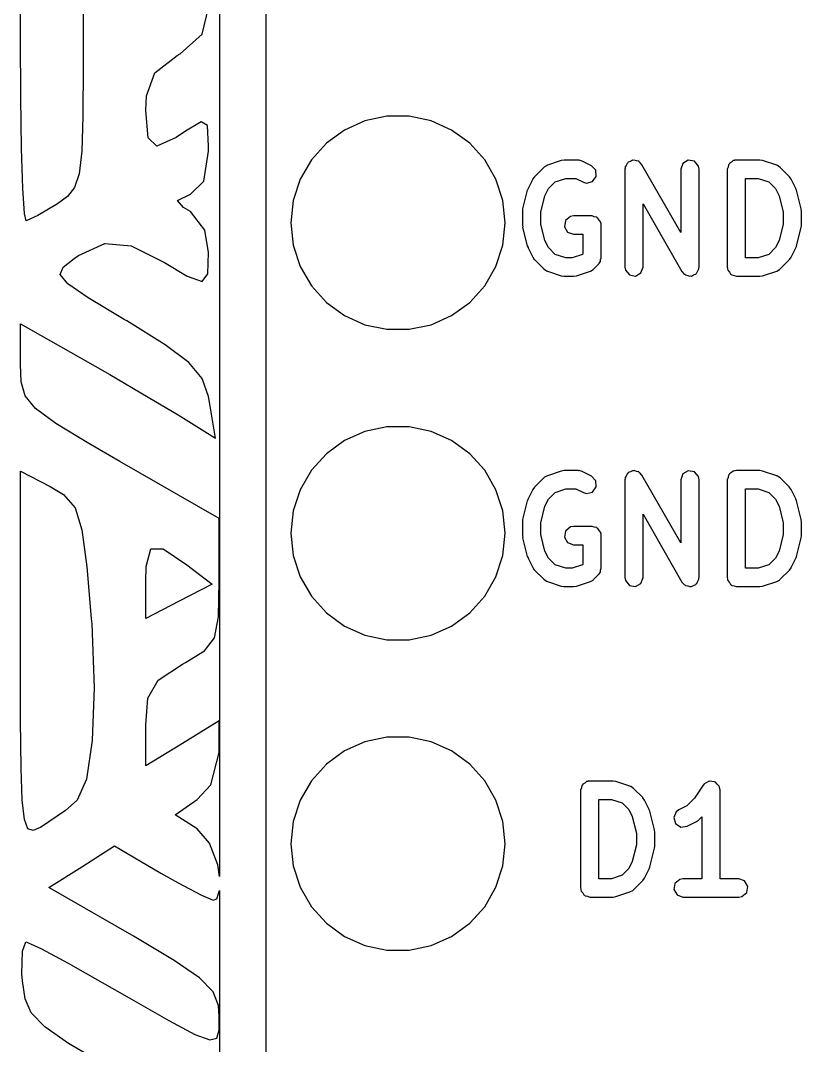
# Model space of a CAD drawing. Header units: millimetres. Extents: x 38 to 487, y 14 to 137.
# Drawn here: x 55.74 to 62.13, y 107.39 to 115.78 of the extents above; entities that cross this region are included whole.
import ezdxf

# ---------------------------------------------------------------- set-up
doc = ezdxf.new("R2010")
doc.units = ezdxf.units.MM
doc.layers.add('BLACK', color=20, linetype='Continuous')

msp = doc.modelspace()

# ---------------------------------------------------------------- linework, layer by layer
at = {"layer": 'BLACK', "linetype": 'Continuous'}
for p, q in [((57.3723, 123.0141), (57.3723, 108.7766)), ((57.7533, 90.1844), (57.7533, 117.7436)), ((55.7443, 115.6338), (55.7443, 117.1264)), ((56.2563, 116.8351), (56.2573, 115.6262)), ((57.2313, 115.6677), (57.2833, 115.8821)), ((57.0513, 115.5062), (57.2313, 115.6677)), ((55.7463, 115.15), (55.7443, 115.6338)), ((56.2573, 115.6262), (56.2573, 115.4127)), ((56.8443, 115.351), (57.0263, 115.4921)), ((57.0263, 115.4921), (57.0513, 115.5062)), ((56.2573, 115.4127), (56.2543, 114.9972)), ((56.7763, 115.1642), (56.8443, 115.351)), ((55.7533, 114.7316), (55.7463, 115.15)), ((56.7703, 115.0431), (56.7763, 115.1642)), ((56.2543, 114.9972), (56.2453, 114.7115)), ((56.7883, 114.8207), (56.7703, 115.0431)), ((58.7413, 114.9956), (58.5623, 114.9575)), ((58.9243, 114.9956), (58.7413, 114.9956)), ((59.1033, 114.9575), (58.9243, 114.9956)), ((57.2213, 114.9513), (57.0933, 114.8729)), ((57.2733, 114.9204), (57.2213, 114.9513)), ((57.2833, 114.7515), (57.2733, 114.9204)), ((58.5623, 114.9575), (58.3943, 114.883)), ((59.2713, 114.883), (59.1033, 114.9575)), ((56.8603, 114.7519), (56.7883, 114.8207)), ((57.0173, 114.8214), (56.8603, 114.7519)), ((57.0933, 114.8729), (57.0173, 114.8214)), ((58.3943, 114.883), (58.2463, 114.7753)), ((59.4193, 114.7753), (59.2713, 114.883)), ((55.7643, 114.406), (55.7533, 114.7316)), ((57.2833, 114.711), (57.2833, 114.7515)), ((58.2463, 114.7753), (58.1243, 114.6392)), ((59.5423, 114.6392), (59.4193, 114.7753)), ((56.2453, 114.7115), (56.2243, 114.5261)), ((57.2433, 114.4642), (57.2833, 114.711)), ((58.1243, 114.6392), (58.0323, 114.4805)), ((59.6333, 114.4805), (59.5423, 114.6392)), ((60.0243, 114.5772), (59.9483, 114.501)), ((60.0283, 114.579), (60.0243, 114.5772)), ((60.0313, 114.5829), (60.0283, 114.579)), ((60.0543, 114.5953), (60.0313, 114.5829)), ((60.1683, 114.6334), (60.0543, 114.5953)), ((60.1703, 114.6333), (60.1683, 114.6334)), ((60.1923, 114.6372), (60.1703, 114.6333)), ((60.3063, 114.6372), (60.1923, 114.6372)), ((60.3103, 114.6357), (60.3063, 114.6372)), ((60.3143, 114.6367), (60.3103, 114.6357)), ((60.3393, 114.6293), (60.3143, 114.6367)), ((60.4163, 114.5912), (60.3393, 114.6293)), ((60.4513, 114.5539), (60.4163, 114.5912)), ((60.6903, 114.5687), (60.6883, 114.5622)), ((60.6883, 114.5622), (60.6883, 113.7622)), ((60.6993, 114.5923), (60.6893, 114.5756)), ((60.6893, 114.5756), (60.6903, 114.5687)), ((60.7063, 114.6104), (60.6993, 114.5923)), ((60.7123, 114.6139), (60.7063, 114.6104)), ((60.7153, 114.6199), (60.7123, 114.6139)), ((60.7333, 114.6264), (60.7153, 114.6199)), ((60.7503, 114.6361), (60.7333, 114.6264)), ((60.7573, 114.6349), (60.7503, 114.6361)), ((60.7633, 114.6372), (60.7573, 114.6349)), ((60.7823, 114.6305), (60.7633, 114.6372)), ((60.8013, 114.6272), (60.7823, 114.6305)), ((60.8053, 114.6219), (60.8013, 114.6272)), ((60.8113, 114.6195), (60.8053, 114.6219)), ((60.8283, 114.5994), (60.8113, 114.6195)), ((61.1453, 114.0446), (60.8283, 114.5994)), ((61.1633, 114.6104), (61.1453, 114.5622)), ((61.1453, 114.5622), (61.1453, 114.0446)), ((61.2073, 114.6361), (61.1633, 114.6104)), ((61.2583, 114.6272), (61.2073, 114.6361)), ((61.2913, 114.5879), (61.2583, 114.6272)), ((61.2953, 114.5622), (61.2913, 114.5879)), ((61.2953, 113.7622), (61.2953, 114.5622)), ((61.5333, 114.5805), (61.5263, 114.5622)), ((61.5263, 114.5622), (61.5263, 113.7622)), ((61.5363, 114.5997), (61.5333, 114.5805)), ((61.5413, 114.6041), (61.5363, 114.5997)), ((61.5443, 114.6104), (61.5413, 114.6041)), ((61.5613, 114.6202), (61.5443, 114.6104)), ((61.5753, 114.6327), (61.5613, 114.6202)), ((61.5853, 114.6344), (61.5753, 114.6327)), ((61.5883, 114.6361), (61.5853, 114.6344)), ((61.5913, 114.6355), (61.5883, 114.6361)), ((61.6013, 114.6372), (61.5913, 114.6355)), ((61.7923, 114.6372), (61.6013, 114.6372)), ((61.7933, 114.6367), (61.7923, 114.6372)), ((61.8153, 114.6334), (61.7933, 114.6367)), ((61.9303, 114.5953), (61.8153, 114.6334)), ((61.9333, 114.5925), (61.9303, 114.5953)), ((61.9383, 114.5921), (61.9333, 114.5925)), ((61.9593, 114.5772), (61.9383, 114.5921)), ((62.0353, 114.501), (61.9593, 114.5772)), ((56.2243, 114.5261), (56.1873, 114.4119)), ((58.0323, 114.4805), (57.9753, 114.3063)), ((59.6903, 114.3063), (59.6333, 114.4805)), ((59.9343, 114.4815), (59.8963, 114.4053)), ((59.9353, 114.4826), (59.9343, 114.4815)), ((59.9483, 114.501), (59.9353, 114.4826)), ((60.1183, 114.4586), (60.2043, 114.4872)), ((60.2043, 114.4872), (60.2883, 114.4872)), ((60.2883, 114.4872), (60.3493, 114.457)), ((60.4233, 114.4615), (60.4543, 114.5027)), ((60.4543, 114.5027), (60.4513, 114.5539)), ((61.6763, 113.8372), (61.6763, 114.4872)), ((61.6763, 114.4872), (61.7793, 114.4872)), ((61.7793, 114.4872), (61.8653, 114.4586)), ((62.0363, 114.4995), (62.0353, 114.501)), ((62.0493, 114.4815), (62.0363, 114.4995)), ((62.0873, 114.4053), (62.0493, 114.4815)), ((55.7773, 114.2007), (55.7643, 114.406)), ((56.1873, 114.4119), (56.1293, 114.3394)), ((57.1343, 114.3583), (57.2433, 114.4642)), ((59.8903, 114.3899), (59.8523, 114.2376)), ((59.8923, 114.3929), (59.8903, 114.3899)), ((59.8963, 114.4053), (59.8923, 114.3929)), ((60.0343, 114.3456), (60.0633, 114.4035)), ((60.0633, 114.4035), (60.1183, 114.4586)), ((60.3493, 114.457), (60.3743, 114.4496)), ((60.3743, 114.4496), (60.4233, 114.4615)), ((61.8653, 114.4586), (61.9203, 114.4035)), ((61.9203, 114.4035), (61.9493, 114.3456)), ((62.0883, 114.4018), (62.0873, 114.4053)), ((62.0933, 114.3899), (62.0883, 114.4018)), ((62.1313, 114.2376), (62.0933, 114.3899)), ((56.1293, 114.3394), (56.0463, 114.2792)), ((57.0293, 114.3054), (57.1343, 114.3583)), ((57.0773, 114.2493), (57.0293, 114.3054)), ((57.9753, 114.3063), (57.9563, 114.1241)), ((59.7093, 114.1241), (59.6903, 114.3063)), ((60.0003, 114.2101), (60.0343, 114.3456)), ((61.9493, 114.3456), (61.9833, 114.2101)), ((56.0463, 114.2792), (55.8873, 114.1832)), ((57.1343, 114.2166), (57.0773, 114.2493)), ((59.8513, 114.2226), (59.8503, 114.2194)), ((59.8503, 114.2194), (59.8503, 114.1051)), ((59.8523, 114.2376), (59.8513, 114.2226)), ((60.8383, 113.7622), (60.8383, 114.2798)), ((60.8383, 114.2798), (61.1553, 113.725)), ((62.1313, 114.2341), (62.1313, 114.2376)), ((62.1333, 114.2194), (62.1313, 114.2341)), ((62.1333, 114.1051), (62.1333, 114.2194)), ((55.7903, 114.1411), (55.7773, 114.2007)), ((55.8873, 114.1832), (55.7903, 114.1411)), ((57.2523, 114.0629), (57.1343, 114.2166)), ((60.0003, 114.1143), (60.0003, 114.2101)), ((60.2033, 114.1426), (60.1943, 114.0921)), ((60.2423, 114.1756), (60.2033, 114.1426)), ((60.2683, 114.1801), (60.2423, 114.1756)), ((60.4203, 114.1801), (60.2683, 114.1801)), ((60.4383, 114.1734), (60.4203, 114.1801)), ((60.4583, 114.17), (60.4383, 114.1734)), ((60.4623, 114.1648), (60.4583, 114.17)), ((60.4683, 114.1625), (60.4623, 114.1648)), ((60.4783, 114.1457), (60.4683, 114.1625)), ((60.4913, 114.1307), (60.4783, 114.1457)), ((61.9833, 114.2101), (61.9833, 114.1143)), ((57.2833, 113.8803), (57.2523, 114.0629)), ((57.9563, 114.1241), (57.9753, 113.9419)), ((59.6903, 113.9419), (59.7093, 114.1241)), ((59.8503, 114.1051), (59.8533, 114.0903)), ((59.8533, 114.0903), (59.8523, 114.0869)), ((59.8523, 114.0869), (59.8903, 113.9345)), ((60.0343, 113.9789), (60.0003, 114.1143)), ((60.1943, 114.0921), (60.2203, 114.0476)), ((60.4923, 114.121), (60.4913, 114.1307)), ((60.4943, 114.1181), (60.4923, 114.121)), ((60.4933, 114.1148), (60.4943, 114.1181)), ((60.4953, 114.1051), (60.4933, 114.1148)), ((60.4953, 113.8384), (60.4953, 114.1051)), ((61.9833, 114.1143), (61.9493, 113.9789)), ((62.0933, 113.9345), (62.1313, 114.0869)), ((62.1313, 114.0869), (62.1323, 114.1018)), ((62.1323, 114.1018), (62.1333, 114.1051)), ((60.0633, 113.9209), (60.0343, 113.9789)), ((60.2203, 114.0476), (60.2683, 114.0301)), ((60.2683, 114.0301), (60.3453, 114.0301)), ((60.3453, 114.0301), (60.3453, 113.8695)), ((61.9493, 113.9789), (61.9203, 113.9209)), ((56.2183, 113.8557), (56.4343, 113.9539)), ((56.4343, 113.9539), (56.6483, 113.9358)), ((56.6483, 113.9358), (56.9223, 113.7987)), ((57.9753, 113.9419), (58.0323, 113.7677)), ((59.6333, 113.7677), (59.6903, 113.9419)), ((59.8903, 113.9345), (59.8963, 113.9227)), ((59.8963, 113.9227), (59.8963, 113.9192)), ((59.8963, 113.9192), (59.9343, 113.843)), ((60.1183, 113.8659), (60.0633, 113.9209)), ((61.9203, 113.9209), (61.8653, 113.8659)), ((62.0493, 113.843), (62.0873, 113.9192)), ((62.0873, 113.9192), (62.0913, 113.9316)), ((62.0913, 113.9316), (62.0933, 113.9345)), ((56.0923, 113.7616), (56.1833, 113.8315)), ((56.1833, 113.8315), (56.2183, 113.8557)), ((57.2773, 113.7054), (57.2833, 113.8803)), ((59.9343, 113.843), (59.9473, 113.825)), ((59.9473, 113.825), (59.9483, 113.8235)), ((59.9483, 113.8235), (60.0243, 113.7473)), ((60.2043, 113.8372), (60.1183, 113.8659)), ((60.2563, 113.8372), (60.2043, 113.8372)), ((60.3423, 113.8659), (60.2563, 113.8372)), ((60.3453, 113.8695), (60.3423, 113.8659)), ((60.4793, 113.7933), (60.4883, 113.8067)), ((60.4883, 113.8067), (60.4903, 113.823)), ((60.4903, 113.823), (60.4953, 113.8384)), ((61.7793, 113.8372), (61.6763, 113.8372)), ((61.8653, 113.8659), (61.7793, 113.8372)), ((61.9593, 113.7473), (62.0353, 113.8235)), ((62.0353, 113.8235), (62.0483, 113.8418)), ((62.0483, 113.8418), (62.0493, 113.843)), ((56.0683, 113.7005), (56.0923, 113.7616)), ((56.9223, 113.7987), (57.1083, 113.6885)), ((58.0323, 113.7677), (58.1243, 113.609)), ((59.5423, 113.609), (59.6333, 113.7677)), ((60.0243, 113.7473), (60.0463, 113.7323)), ((60.0463, 113.7323), (60.0503, 113.7319)), ((60.0503, 113.7319), (60.0543, 113.7292)), ((60.0543, 113.7292), (60.1683, 113.6911)), ((60.2923, 113.6911), (60.4063, 113.7292)), ((60.4063, 113.7292), (60.4293, 113.7416)), ((60.4293, 113.7416), (60.4313, 113.7454)), ((60.4313, 113.7454), (60.4353, 113.7473)), ((60.4353, 113.7473), (60.4733, 113.7854)), ((60.4733, 113.7854), (60.4763, 113.7892)), ((60.4763, 113.7892), (60.4783, 113.7902)), ((60.4783, 113.7902), (60.4793, 113.7933)), ((60.6883, 113.7622), (60.6933, 113.7366)), ((60.6933, 113.7366), (60.7263, 113.6973)), ((60.8203, 113.714), (60.8383, 113.7622)), ((61.1553, 113.725), (61.1723, 113.705)), ((61.2783, 113.714), (61.2843, 113.7322)), ((61.2843, 113.7322), (61.2943, 113.7489)), ((61.2933, 113.7557), (61.2953, 113.7622)), ((61.2943, 113.7489), (61.2933, 113.7557)), ((61.5263, 113.7622), (61.5283, 113.7525)), ((61.5283, 113.7525), (61.5273, 113.7492)), ((61.5273, 113.7492), (61.5293, 113.7463)), ((61.5293, 113.7463), (61.5313, 113.7366)), ((61.5313, 113.7366), (61.5433, 113.7216)), ((61.5433, 113.7216), (61.5533, 113.7048)), ((61.8153, 113.6911), (61.9303, 113.7292)), ((61.9303, 113.7292), (61.9533, 113.7416)), ((61.9533, 113.7416), (61.9553, 113.7454)), ((61.9553, 113.7454), (61.9593, 113.7473)), ((56.1303, 113.6245), (56.0683, 113.7005)), ((57.1083, 113.6885), (57.2313, 113.6443)), ((57.2313, 113.6443), (57.2773, 113.7054)), ((60.1683, 113.6911), (60.1903, 113.6878)), ((60.1903, 113.6878), (60.1923, 113.6872)), ((60.1923, 113.6872), (60.2683, 113.6872)), ((60.2683, 113.6872), (60.2903, 113.6911)), ((60.2903, 113.6911), (60.2923, 113.6911)), ((60.7263, 113.6973), (60.7763, 113.6884)), ((60.7763, 113.6884), (60.8203, 113.714)), ((61.1723, 113.705), (61.1783, 113.7026)), ((61.1783, 113.7026), (61.1833, 113.6973)), ((61.1833, 113.6973), (61.2023, 113.6939)), ((61.2023, 113.6939), (61.2203, 113.6872)), ((61.2203, 113.6872), (61.2263, 113.6896)), ((61.2263, 113.6896), (61.2333, 113.6884)), ((61.2333, 113.6884), (61.2503, 113.698)), ((61.2503, 113.698), (61.2683, 113.7046)), ((61.2683, 113.7046), (61.2723, 113.7105)), ((61.2723, 113.7105), (61.2783, 113.714)), ((61.5533, 113.7048), (61.5593, 113.7025)), ((61.5593, 113.7025), (61.5643, 113.6973)), ((61.5643, 113.6973), (61.5833, 113.6939)), ((61.5833, 113.6939), (61.6013, 113.6872)), ((61.6013, 113.6872), (61.7923, 113.6872)), ((61.7923, 113.6872), (61.8143, 113.6911)), ((61.8143, 113.6911), (61.8153, 113.6911)), ((56.2983, 113.51), (56.1303, 113.6245)), ((58.1243, 113.609), (58.2463, 113.4729)), ((59.4193, 113.4729), (59.5423, 113.609)), ((56.5923, 113.3334), (56.2983, 113.51)), ((58.2463, 113.4729), (58.3943, 113.3652)), ((59.2713, 113.3652), (59.4193, 113.4729)), ((55.7443, 112.9689), (55.7443, 113.2985)), ((55.7443, 113.2985), (56.2363, 113.0201)), ((56.6133, 113.321), (56.5923, 113.3334)), ((56.9273, 113.1271), (56.6133, 113.321)), ((58.3943, 113.3652), (58.5623, 113.2907)), ((59.1033, 113.2907), (59.2713, 113.3652)), ((58.5623, 113.2907), (58.7413, 113.2526)), ((58.7413, 113.2526), (58.9243, 113.2526)), ((58.9243, 113.2526), (59.1033, 113.2907)), ((57.1223, 112.9804), (56.9273, 113.1271)), ((55.7493, 112.8217), (55.7443, 112.9689)), ((56.2363, 113.0201), (56.4753, 112.8829)), ((57.2293, 112.8492), (57.1223, 112.9804)), ((56.4753, 112.8829), (56.7893, 112.6989)), ((55.7813, 112.7085), (55.7493, 112.8217)), ((57.2813, 112.7019), (57.2293, 112.8492)), ((55.8673, 112.6039), (55.7813, 112.7085)), ((56.7893, 112.6989), (57.0333, 112.5517)), ((57.2903, 112.6554), (57.2813, 112.7019)), ((57.3393, 112.3617), (57.2903, 112.6554)), ((56.0323, 112.4824), (55.8673, 112.6039)), ((57.0333, 112.5517), (57.3393, 112.3617)), ((56.3023, 112.3185), (56.0323, 112.4824)), ((58.5623, 112.4175), (58.3943, 112.343)), ((58.7413, 112.4556), (58.5623, 112.4175)), ((58.9243, 112.4556), (58.7413, 112.4556)), ((59.1033, 112.4175), (58.9243, 112.4556)), ((59.2713, 112.343), (59.1033, 112.4175)), ((56.5563, 112.1715), (56.3023, 112.3185)), ((58.3943, 112.343), (58.2463, 112.2353)), ((59.4193, 112.2353), (59.2713, 112.343)), ((58.2463, 112.2353), (58.1243, 112.0992)), ((59.5423, 112.0992), (59.4193, 112.2353)), ((57.3683, 111.7038), (56.5563, 112.1715)), ((55.7443, 110.5912), (55.7443, 112.093)), ((55.7443, 112.093), (55.9883, 111.9669)), ((58.1243, 112.0992), (58.0323, 111.9405)), ((59.6333, 111.9405), (59.5423, 112.0992)), ((60.0283, 112.039), (60.0243, 112.0372)), ((60.0313, 112.0429), (60.0283, 112.039)), ((60.0543, 112.0553), (60.0313, 112.0429)), ((60.1683, 112.0934), (60.0543, 112.0553)), ((60.1703, 112.0933), (60.1683, 112.0934)), ((60.1923, 112.0972), (60.1703, 112.0933)), ((60.3063, 112.0972), (60.1923, 112.0972)), ((60.3103, 112.0957), (60.3063, 112.0972)), ((60.3143, 112.0967), (60.3103, 112.0957)), ((60.3393, 112.0893), (60.3143, 112.0967)), ((60.4163, 112.0512), (60.3393, 112.0893)), ((60.4513, 112.0139), (60.4163, 112.0512)), ((60.6993, 112.0523), (60.6893, 112.0356)), ((60.7063, 112.0704), (60.6993, 112.0523)), ((60.7123, 112.0739), (60.7063, 112.0704)), ((60.7153, 112.0799), (60.7123, 112.0739)), ((60.7333, 112.0864), (60.7153, 112.0799)), ((60.7503, 112.0961), (60.7333, 112.0864)), ((60.7573, 112.0949), (60.7503, 112.0961)), ((60.7633, 112.0972), (60.7573, 112.0949)), ((60.7823, 112.0905), (60.7633, 112.0972)), ((60.8013, 112.0872), (60.7823, 112.0905)), ((60.8053, 112.0819), (60.8013, 112.0872)), ((60.8113, 112.0795), (60.8053, 112.0819)), ((60.8283, 112.0594), (60.8113, 112.0795)), ((61.1453, 111.5046), (60.8283, 112.0594)), ((61.1633, 112.0704), (61.1453, 112.0222)), ((61.2073, 112.0961), (61.1633, 112.0704)), ((61.2583, 112.0872), (61.2073, 112.0961)), ((61.2913, 112.0479), (61.2583, 112.0872)), ((61.2953, 112.0222), (61.2913, 112.0479)), ((61.5333, 112.0405), (61.5263, 112.0222)), ((61.5363, 112.0597), (61.5333, 112.0405)), ((61.5413, 112.0641), (61.5363, 112.0597)), ((61.5443, 112.0704), (61.5413, 112.0641)), ((61.5613, 112.0802), (61.5443, 112.0704)), ((61.5753, 112.0927), (61.5613, 112.0802)), ((61.5853, 112.0944), (61.5753, 112.0927)), ((61.5883, 112.0961), (61.5853, 112.0944)), ((61.5913, 112.0955), (61.5883, 112.0961)), ((61.6013, 112.0972), (61.5913, 112.0955)), ((61.7923, 112.0972), (61.6013, 112.0972)), ((61.7933, 112.0967), (61.7923, 112.0972)), ((61.8153, 112.0934), (61.7933, 112.0967)), ((61.9303, 112.0553), (61.8153, 112.0934)), ((61.9333, 112.0525), (61.9303, 112.0553)), ((61.9383, 112.0521), (61.9333, 112.0525)), ((61.9593, 112.0372), (61.9383, 112.0521)), ((55.9883, 111.9669), (56.0963, 111.902)), ((59.9483, 111.961), (59.9353, 111.9426)), ((60.0243, 112.0372), (59.9483, 111.961)), ((60.4233, 111.9215), (60.4543, 111.9627)), ((60.4543, 111.9627), (60.4513, 112.0139)), ((60.6903, 112.0287), (60.6883, 112.0222)), ((60.6883, 112.0222), (60.6883, 111.2222)), ((60.6893, 112.0356), (60.6903, 112.0287)), ((61.1453, 112.0222), (61.1453, 111.5046)), ((61.2953, 111.2222), (61.2953, 112.0222)), ((61.5263, 112.0222), (61.5263, 111.2222)), ((62.0353, 111.961), (61.9593, 112.0372)), ((62.0363, 111.9595), (62.0353, 111.961)), ((62.0493, 111.9415), (62.0363, 111.9595)), ((56.0963, 111.902), (56.1913, 111.7921)), ((58.0323, 111.9405), (57.9753, 111.7663)), ((59.6903, 111.7663), (59.6333, 111.9405)), ((59.9343, 111.9415), (59.8963, 111.8653)), ((59.9353, 111.9426), (59.9343, 111.9415)), ((60.0633, 111.8635), (60.1183, 111.9186)), ((60.1183, 111.9186), (60.2043, 111.9472)), ((60.2043, 111.9472), (60.2883, 111.9472)), ((60.2883, 111.9472), (60.3493, 111.917)), ((60.3493, 111.917), (60.3743, 111.9096)), ((60.3743, 111.9096), (60.4233, 111.9215)), ((61.6763, 111.2972), (61.6763, 111.9472)), ((61.6763, 111.9472), (61.7793, 111.9472)), ((61.7793, 111.9472), (61.8653, 111.9186)), ((61.8653, 111.9186), (61.9203, 111.8635)), ((62.0873, 111.8653), (62.0493, 111.9415)), ((56.1913, 111.7921), (56.2473, 111.6118)), ((59.8903, 111.8499), (59.8523, 111.6976)), ((59.8923, 111.8529), (59.8903, 111.8499)), ((59.8963, 111.8653), (59.8923, 111.8529)), ((60.0003, 111.6701), (60.0343, 111.8056)), ((60.0343, 111.8056), (60.0633, 111.8635)), ((61.9203, 111.8635), (61.9493, 111.8056)), ((61.9493, 111.8056), (61.9833, 111.6701)), ((62.0883, 111.8618), (62.0873, 111.8653)), ((62.0933, 111.8499), (62.0883, 111.8618)), ((62.1313, 111.6976), (62.0933, 111.8499)), ((57.3683, 111.1887), (57.3683, 111.7038)), ((57.9753, 111.7663), (57.9563, 111.5841)), ((59.7093, 111.5841), (59.6903, 111.7663)), ((60.8383, 111.2222), (60.8383, 111.7398)), ((60.8383, 111.7398), (61.1553, 111.185)), ((59.8513, 111.6826), (59.8503, 111.6794)), ((59.8503, 111.6794), (59.8503, 111.5651)), ((59.8523, 111.6976), (59.8513, 111.6826)), ((60.0003, 111.5743), (60.0003, 111.6701)), ((60.2423, 111.6356), (60.2033, 111.6026)), ((60.2683, 111.6401), (60.2423, 111.6356)), ((60.4203, 111.6401), (60.2683, 111.6401)), ((60.4383, 111.6334), (60.4203, 111.6401)), ((60.4583, 111.63), (60.4383, 111.6334)), ((60.4623, 111.6248), (60.4583, 111.63)), ((60.4683, 111.6225), (60.4623, 111.6248)), ((60.4783, 111.6057), (60.4683, 111.6225)), ((61.9833, 111.6701), (61.9833, 111.5743)), ((62.1313, 111.6941), (62.1313, 111.6976)), ((62.1333, 111.6794), (62.1313, 111.6941)), ((62.1333, 111.5651), (62.1333, 111.6794)), ((56.2473, 111.6118), (56.2873, 111.3107)), ((57.9563, 111.5841), (57.9753, 111.4019)), ((59.6903, 111.4019), (59.7093, 111.5841)), ((59.8503, 111.5651), (59.8533, 111.5503)), ((59.8533, 111.5503), (59.8523, 111.5469)), ((59.8523, 111.5469), (59.8903, 111.3945)), ((60.0343, 111.4389), (60.0003, 111.5743)), ((60.2033, 111.6026), (60.1943, 111.5521)), ((60.1943, 111.5521), (60.2203, 111.5076)), ((60.4913, 111.5907), (60.4783, 111.6057)), ((60.4923, 111.581), (60.4913, 111.5907)), ((60.4943, 111.5781), (60.4923, 111.581)), ((60.4933, 111.5748), (60.4943, 111.5781)), ((60.4953, 111.5651), (60.4933, 111.5748)), ((60.4953, 111.2984), (60.4953, 111.5651)), ((61.9833, 111.5743), (61.9493, 111.4389)), ((62.0933, 111.3945), (62.1313, 111.5469)), ((62.1313, 111.5469), (62.1323, 111.5618)), ((62.1323, 111.5618), (62.1333, 111.5651)), ((56.7733, 111.3115), (56.8103, 111.4563)), ((56.8103, 111.4563), (56.9113, 111.4575)), ((56.9113, 111.4575), (57.1063, 111.3269)), ((60.2203, 111.5076), (60.2683, 111.4901)), ((60.2683, 111.4901), (60.3453, 111.4901)), ((60.3453, 111.4901), (60.3453, 111.3295)), ((57.9753, 111.4019), (58.0323, 111.2277)), ((59.6333, 111.2277), (59.6903, 111.4019)), ((59.8903, 111.3945), (59.8963, 111.3827)), ((59.8963, 111.3827), (59.8963, 111.3792)), ((59.8963, 111.3792), (59.9343, 111.303)), ((60.0633, 111.3809), (60.0343, 111.4389)), ((60.1183, 111.3259), (60.0633, 111.3809)), ((61.9203, 111.3809), (61.8653, 111.3259)), ((61.9493, 111.4389), (61.9203, 111.3809)), ((62.0493, 111.303), (62.0873, 111.3792)), ((62.0873, 111.3792), (62.0913, 111.3916)), ((62.0913, 111.3916), (62.0933, 111.3945)), ((56.2873, 111.3107), (56.3233, 110.8869)), ((56.7703, 111.1884), (56.7733, 111.3115)), ((57.1063, 111.3269), (57.3133, 111.1676)), ((59.9343, 111.303), (59.9473, 111.285)), ((59.9473, 111.285), (59.9483, 111.2835)), ((60.2043, 111.2972), (60.1183, 111.3259)), ((60.2563, 111.2972), (60.2043, 111.2972)), ((60.3423, 111.3259), (60.2563, 111.2972)), ((60.3453, 111.3295), (60.3423, 111.3259)), ((60.4903, 111.283), (60.4953, 111.2984)), ((61.7793, 111.2972), (61.6763, 111.2972)), ((61.8653, 111.3259), (61.7793, 111.2972)), ((62.0353, 111.2835), (62.0483, 111.3018)), ((62.0483, 111.3018), (62.0493, 111.303)), ((58.0323, 111.2277), (58.1243, 111.069)), ((59.5423, 111.069), (59.6333, 111.2277)), ((59.9483, 111.2835), (60.0243, 111.2073)), ((60.0243, 111.2073), (60.0463, 111.1923)), ((60.4063, 111.1892), (60.4293, 111.2016)), ((60.4293, 111.2016), (60.4313, 111.2054)), ((60.4313, 111.2054), (60.4353, 111.2073)), ((60.4353, 111.2073), (60.4733, 111.2454)), ((60.4733, 111.2454), (60.4763, 111.2492)), ((60.4763, 111.2492), (60.4783, 111.2502)), ((60.4783, 111.2502), (60.4793, 111.2533)), ((60.4793, 111.2533), (60.4883, 111.2667)), ((60.4883, 111.2667), (60.4903, 111.283)), ((60.6883, 111.2222), (60.6933, 111.1966)), ((60.8203, 111.174), (60.8383, 111.2222)), ((61.2843, 111.1922), (61.2943, 111.2089)), ((61.2933, 111.2157), (61.2953, 111.2222)), ((61.2943, 111.2089), (61.2933, 111.2157)), ((61.5263, 111.2222), (61.5283, 111.2125)), ((61.5283, 111.2125), (61.5273, 111.2092)), ((61.5273, 111.2092), (61.5293, 111.2063)), ((61.5293, 111.2063), (61.5313, 111.1966)), ((61.9303, 111.1892), (61.9533, 111.2016)), ((61.9533, 111.2016), (61.9553, 111.2054)), ((61.9553, 111.2054), (61.9593, 111.2073)), ((61.9593, 111.2073), (62.0353, 111.2835)), ((56.7703, 110.8869), (56.7703, 111.1884)), ((57.3133, 111.1676), (57.0423, 111.0272)), ((57.3633, 110.9), (57.3683, 111.1887)), ((60.0463, 111.1923), (60.0503, 111.1919)), ((60.0503, 111.1919), (60.0543, 111.1892)), ((60.0543, 111.1892), (60.1683, 111.1511)), ((60.1683, 111.1511), (60.1903, 111.1478)), ((60.1903, 111.1478), (60.1923, 111.1472)), ((60.1923, 111.1472), (60.2683, 111.1472)), ((60.2683, 111.1472), (60.2903, 111.1511)), ((60.2903, 111.1511), (60.2923, 111.1511)), ((60.2923, 111.1511), (60.4063, 111.1892)), ((60.6933, 111.1966), (60.7263, 111.1573)), ((60.7263, 111.1573), (60.7763, 111.1484)), ((60.7763, 111.1484), (60.8203, 111.174)), ((61.1553, 111.185), (61.1723, 111.165)), ((61.1723, 111.165), (61.1783, 111.1626)), ((61.1783, 111.1626), (61.1833, 111.1573)), ((61.1833, 111.1573), (61.2023, 111.1539)), ((61.2023, 111.1539), (61.2203, 111.1472)), ((61.2203, 111.1472), (61.2263, 111.1496)), ((61.2263, 111.1496), (61.2333, 111.1484)), ((61.2333, 111.1484), (61.2503, 111.158)), ((61.2503, 111.158), (61.2683, 111.1646)), ((61.2683, 111.1646), (61.2723, 111.1705)), ((61.2723, 111.1705), (61.2783, 111.174)), ((61.2783, 111.174), (61.2843, 111.1922)), ((61.5313, 111.1966), (61.5433, 111.1816)), ((61.5433, 111.1816), (61.5533, 111.1648)), ((61.5533, 111.1648), (61.5593, 111.1625)), ((61.5593, 111.1625), (61.5643, 111.1573)), ((61.5643, 111.1573), (61.5833, 111.1539)), ((61.5833, 111.1539), (61.6013, 111.1472)), ((61.6013, 111.1472), (61.7923, 111.1472)), ((61.7923, 111.1472), (61.8143, 111.1511)), ((61.8143, 111.1511), (61.8153, 111.1511)), ((61.8153, 111.1511), (61.9303, 111.1892)), ((58.1243, 111.069), (58.2463, 110.9329)), ((59.4193, 110.9329), (59.5423, 111.069)), ((57.0423, 111.0272), (56.7703, 110.8869)), ((56.3233, 110.8869), (56.3273, 110.8441)), ((57.3323, 110.7289), (57.3633, 110.9)), ((58.2463, 110.9329), (58.3943, 110.8252)), ((59.2713, 110.8252), (59.4193, 110.9329)), ((56.3273, 110.8441), (56.3463, 110.3201)), ((58.3943, 110.8252), (58.5623, 110.7507)), ((59.1033, 110.7507), (59.2713, 110.8252)), ((57.2503, 110.6219), (57.3323, 110.7289)), ((58.5623, 110.7507), (58.7413, 110.7126)), ((58.7413, 110.7126), (58.9243, 110.7126)), ((58.9243, 110.7126), (59.1033, 110.7507)), ((57.0943, 110.5254), (57.2503, 110.6219)), ((55.7453, 110.0525), (55.7443, 110.5912)), ((56.8713, 110.3829), (57.0703, 110.5124)), ((57.0703, 110.5124), (57.0943, 110.5254)), ((56.7873, 110.2347), (56.8713, 110.3829)), ((56.3463, 110.3201), (56.3313, 109.8877)), ((56.7703, 110.0156), (56.7873, 110.2347)), ((55.7493, 109.6629), (55.7453, 110.0525)), ((57.3693, 110.05), (57.0703, 109.865)), ((57.3693, 109.7913), (57.3693, 110.05)), ((56.7703, 109.68), (56.7703, 110.0156)), ((56.3313, 109.8877), (56.2853, 109.5726)), ((57.0703, 109.865), (56.7703, 109.68)), ((58.5623, 109.8775), (58.3943, 109.803)), ((58.7413, 109.9156), (58.5623, 109.8775)), ((58.9243, 109.9156), (58.7413, 109.9156)), ((59.1033, 109.8775), (58.9243, 109.9156)), ((59.2713, 109.803), (59.1033, 109.8775)), ((57.3003, 109.5249), (57.3693, 109.7913)), ((58.3943, 109.803), (58.2463, 109.6953)), ((59.4193, 109.6953), (59.2713, 109.803)), ((58.2463, 109.6953), (58.1243, 109.5592)), ((59.5423, 109.5592), (59.4193, 109.6953)), ((55.7583, 109.4001), (55.7493, 109.6629)), ((56.2853, 109.5726), (56.2083, 109.4002)), ((57.1883, 109.4062), (57.3003, 109.5249)), ((58.1243, 109.5592), (58.0323, 109.4005)), ((59.6333, 109.4005), (59.5423, 109.5592)), ((60.3413, 109.5241), (60.3363, 109.5197)), ((60.3443, 109.5304), (60.3413, 109.5241)), ((60.3613, 109.5402), (60.3443, 109.5304)), ((60.3753, 109.5527), (60.3613, 109.5402)), ((60.3853, 109.5544), (60.3753, 109.5527)), ((60.3883, 109.5561), (60.3853, 109.5544)), ((60.3913, 109.5555), (60.3883, 109.5561)), ((60.4013, 109.5572), (60.3913, 109.5555)), ((60.5923, 109.5572), (60.4013, 109.5572)), ((60.5933, 109.5567), (60.5923, 109.5572)), ((60.6153, 109.5534), (60.5933, 109.5567)), ((60.7303, 109.5153), (60.6153, 109.5534)), ((61.3293, 109.5238), (61.2573, 109.4157)), ((61.3333, 109.5264), (61.3293, 109.5238)), ((61.3343, 109.5304), (61.3333, 109.5264)), ((61.3533, 109.5413), (61.3343, 109.5304)), ((61.3713, 109.5542), (61.3533, 109.5413)), ((61.3753, 109.5539), (61.3713, 109.5542)), ((61.3793, 109.5561), (61.3753, 109.5539)), ((61.4003, 109.5523), (61.3793, 109.5561)), ((61.4223, 109.5509), (61.4003, 109.5523)), ((61.4253, 109.5479), (61.4223, 109.5509)), ((61.4293, 109.5472), (61.4253, 109.5479)), ((61.4433, 109.5305), (61.4293, 109.5472)), ((61.4593, 109.5155), (61.4433, 109.5305)), ((60.3333, 109.5005), (60.3263, 109.4822)), ((60.3263, 109.4822), (60.3263, 108.6822)), ((60.3363, 109.5197), (60.3333, 109.5005)), ((60.7333, 109.5125), (60.7303, 109.5153)), ((60.7383, 109.5121), (60.7333, 109.5125)), ((60.7593, 109.4972), (60.7383, 109.5121)), ((60.8353, 109.421), (60.7593, 109.4972)), ((61.4593, 109.5112), (61.4593, 109.5155)), ((61.4623, 109.5079), (61.4593, 109.5112)), ((61.4673, 109.4822), (61.4623, 109.5079)), ((61.4673, 108.7572), (61.4673, 109.4822)), ((55.7763, 109.2421), (55.7583, 109.4001)), ((56.2083, 109.4002), (56.1113, 109.3151)), ((57.0083, 109.2797), (57.1883, 109.4062)), ((58.0323, 109.4005), (57.9753, 109.2263)), ((59.6903, 109.2263), (59.6333, 109.4005)), ((60.4763, 108.7572), (60.4763, 109.4072)), ((60.4763, 109.4072), (60.5793, 109.4072)), ((60.5793, 109.4072), (60.6653, 109.3786)), ((60.6653, 109.3786), (60.7203, 109.3235)), ((60.8363, 109.4195), (60.8353, 109.421)), ((60.8493, 109.4015), (60.8363, 109.4195)), ((60.8873, 109.3253), (60.8493, 109.4015)), ((61.2573, 109.4157), (61.1953, 109.3534)), ((56.1113, 109.3151), (55.9083, 109.1773)), ((57.1883, 109.167), (57.0083, 109.2797)), ((60.7203, 109.3235), (60.7493, 109.2656)), ((60.8883, 109.3218), (60.8873, 109.3253)), ((60.8933, 109.3099), (60.8883, 109.3218)), ((60.9313, 109.1576), (60.8933, 109.3099)), ((61.1093, 109.3052), (61.0883, 109.2581)), ((61.1293, 109.3207), (61.1093, 109.3052)), ((61.1953, 109.3534), (61.1293, 109.3207)), ((55.8053, 109.1668), (55.7763, 109.2421)), ((57.9753, 109.2263), (57.9563, 109.0441)), ((59.7093, 109.0441), (59.6903, 109.2263)), ((60.7493, 109.2656), (60.7833, 109.1301)), ((61.0883, 109.2581), (61.1033, 109.209)), ((61.1033, 109.209), (61.1463, 109.1807)), ((61.1973, 109.1866), (61.2733, 109.2247)), ((61.2733, 109.2247), (61.2913, 109.238)), ((61.2913, 109.238), (61.2923, 109.2387)), ((61.2923, 109.2387), (61.3173, 109.2631)), ((61.3173, 109.2631), (61.3173, 108.7572)), ((55.8483, 109.1521), (55.8053, 109.1668)), ((55.9063, 109.176), (55.8483, 109.1521)), ((55.9083, 109.1773), (55.9063, 109.176)), ((57.2893, 109.0478), (57.1883, 109.167)), ((60.7833, 109.1301), (60.7833, 109.0343)), ((60.9313, 109.1541), (60.9313, 109.1576)), ((60.9333, 109.1394), (60.9313, 109.1541)), ((60.9333, 109.0251), (60.9333, 109.1394)), ((61.1463, 109.1807), (61.1973, 109.1866)), ((56.2453, 108.8563), (56.5133, 109.0263)), ((56.5133, 109.0263), (56.8923, 108.8043)), ((57.3583, 108.8706), (57.2893, 109.0478)), ((57.9563, 109.0441), (57.9753, 108.8619)), ((59.6903, 108.8619), (59.7093, 109.0441)), ((60.7833, 109.0343), (60.7493, 108.8989)), ((60.9313, 109.0069), (60.9323, 109.0218)), ((60.9323, 109.0218), (60.9333, 109.0251)), ((60.8933, 108.8545), (60.9313, 109.0069)), ((55.9763, 108.6863), (56.2453, 108.8563)), ((57.3723, 108.7766), (57.3583, 108.8706)), ((57.9753, 108.8619), (58.0323, 108.6877)), ((59.6333, 108.6877), (59.6903, 108.8619)), ((60.7493, 108.8989), (60.7203, 108.8409)), ((60.8913, 108.8516), (60.8933, 108.8545)), ((56.8923, 108.8043), (57.0333, 108.7238)), ((60.6653, 108.7859), (60.5793, 108.7572)), ((60.7203, 108.8409), (60.6653, 108.7859)), ((60.8493, 108.763), (60.8873, 108.8392)), ((60.8873, 108.8392), (60.8913, 108.8516)), ((56.6733, 108.2847), (55.9763, 108.6863)), ((57.0333, 108.7238), (57.2243, 108.622)), ((58.0323, 108.6877), (58.1243, 108.529)), ((59.5423, 108.529), (59.6333, 108.6877)), ((60.5793, 108.7572), (60.4763, 108.7572)), ((60.7593, 108.6673), (60.8353, 108.7435)), ((60.8353, 108.7435), (60.8483, 108.7618)), ((60.8483, 108.7618), (60.8493, 108.763)), ((61.0983, 108.7197), (61.0893, 108.6692)), ((61.1373, 108.7527), (61.0983, 108.7197)), ((61.1633, 108.7572), (61.1373, 108.7527)), ((61.3173, 108.7572), (61.1633, 108.7572)), ((61.6203, 108.7572), (61.4673, 108.7572)), ((61.6683, 108.7397), (61.6203, 108.7572)), ((61.6943, 108.6952), (61.6683, 108.7397)), ((61.6853, 108.6447), (61.6943, 108.6952)), ((57.2243, 108.622), (57.3203, 108.5822)), ((57.3503, 108.5919), (57.3723, 108.6619)), ((57.3723, 108.6619), (57.3723, 89.9934)), ((60.3263, 108.6822), (60.3283, 108.6725)), ((60.3283, 108.6725), (60.3273, 108.6692)), ((60.3273, 108.6692), (60.3293, 108.6663)), ((60.3293, 108.6663), (60.3313, 108.6566)), ((60.3313, 108.6566), (60.3433, 108.6416)), ((60.3433, 108.6416), (60.3533, 108.6248)), ((60.3533, 108.6248), (60.3593, 108.6225)), ((60.3593, 108.6225), (60.3643, 108.6173)), ((60.3643, 108.6173), (60.3833, 108.6139)), ((60.3833, 108.6139), (60.4013, 108.6072)), ((60.4013, 108.6072), (60.5923, 108.6072)), ((60.5923, 108.6072), (60.6143, 108.6111)), ((60.6143, 108.6111), (60.6153, 108.6111)), ((60.6153, 108.6111), (60.7303, 108.6492)), ((60.7303, 108.6492), (60.7533, 108.6616)), ((60.7533, 108.6616), (60.7553, 108.6654)), ((60.7553, 108.6654), (60.7593, 108.6673)), ((61.0893, 108.6692), (61.1153, 108.6248)), ((61.1153, 108.6248), (61.1633, 108.6072)), ((61.1633, 108.6072), (61.6203, 108.6072)), ((61.6203, 108.6072), (61.6463, 108.6117)), ((61.6463, 108.6117), (61.6853, 108.6447)), ((57.3203, 108.5822), (57.3503, 108.5919)), ((58.1243, 108.529), (58.2463, 108.3929)), ((59.4193, 108.3929), (59.5423, 108.529)), ((58.2463, 108.3929), (58.3943, 108.2852)), ((59.2713, 108.2852), (59.4193, 108.3929)), ((57.0023, 108.0894), (56.6733, 108.2847)), ((58.3943, 108.2852), (58.5623, 108.2107)), ((59.1033, 108.2107), (59.2713, 108.2852)), ((55.7593, 108.165), (55.7883, 108.2401)), ((55.7883, 108.2401), (55.7973, 108.2384)), ((55.7973, 108.2384), (55.9163, 108.1834)), ((55.9163, 108.1834), (56.1353, 108.0668)), ((58.5623, 108.2107), (58.7413, 108.1726)), ((58.9243, 108.1726), (59.1033, 108.2107)), ((55.7563, 107.979), (55.7593, 108.165)), ((58.7413, 108.1726), (58.9243, 108.1726)), ((56.1353, 108.0668), (56.4133, 107.9097)), ((57.2083, 107.9478), (57.0023, 108.0894)), ((55.7603, 107.9236), (55.7563, 107.979)), ((57.3193, 107.8333), (57.2083, 107.9478)), ((55.7813, 107.7763), (55.7603, 107.9236)), ((56.4133, 107.9097), (56.6323, 107.7827)), ((55.8323, 107.6594), (55.7813, 107.7763)), ((56.6323, 107.7827), (56.9573, 107.5966)), ((57.3633, 107.7198), (57.3193, 107.8333)), ((57.3693, 107.631), (57.3633, 107.7198)), ((55.9423, 107.5464), (55.8323, 107.6594)), ((56.9573, 107.5966), (57.1693, 107.4841)), ((57.3683, 107.5187), (57.3693, 107.631)), ((56.1383, 107.4107), (55.9423, 107.5464)), ((57.3513, 107.4521), (57.3683, 107.5187)), ((57.1693, 107.4841), (57.2923, 107.4382)), ((57.2923, 107.4382), (57.3513, 107.4521)), ((56.4493, 107.2259), (56.1383, 107.4107))]:
    msp.add_line(p, q, dxfattribs=at)

doc.saveas('drawing.dxf')
